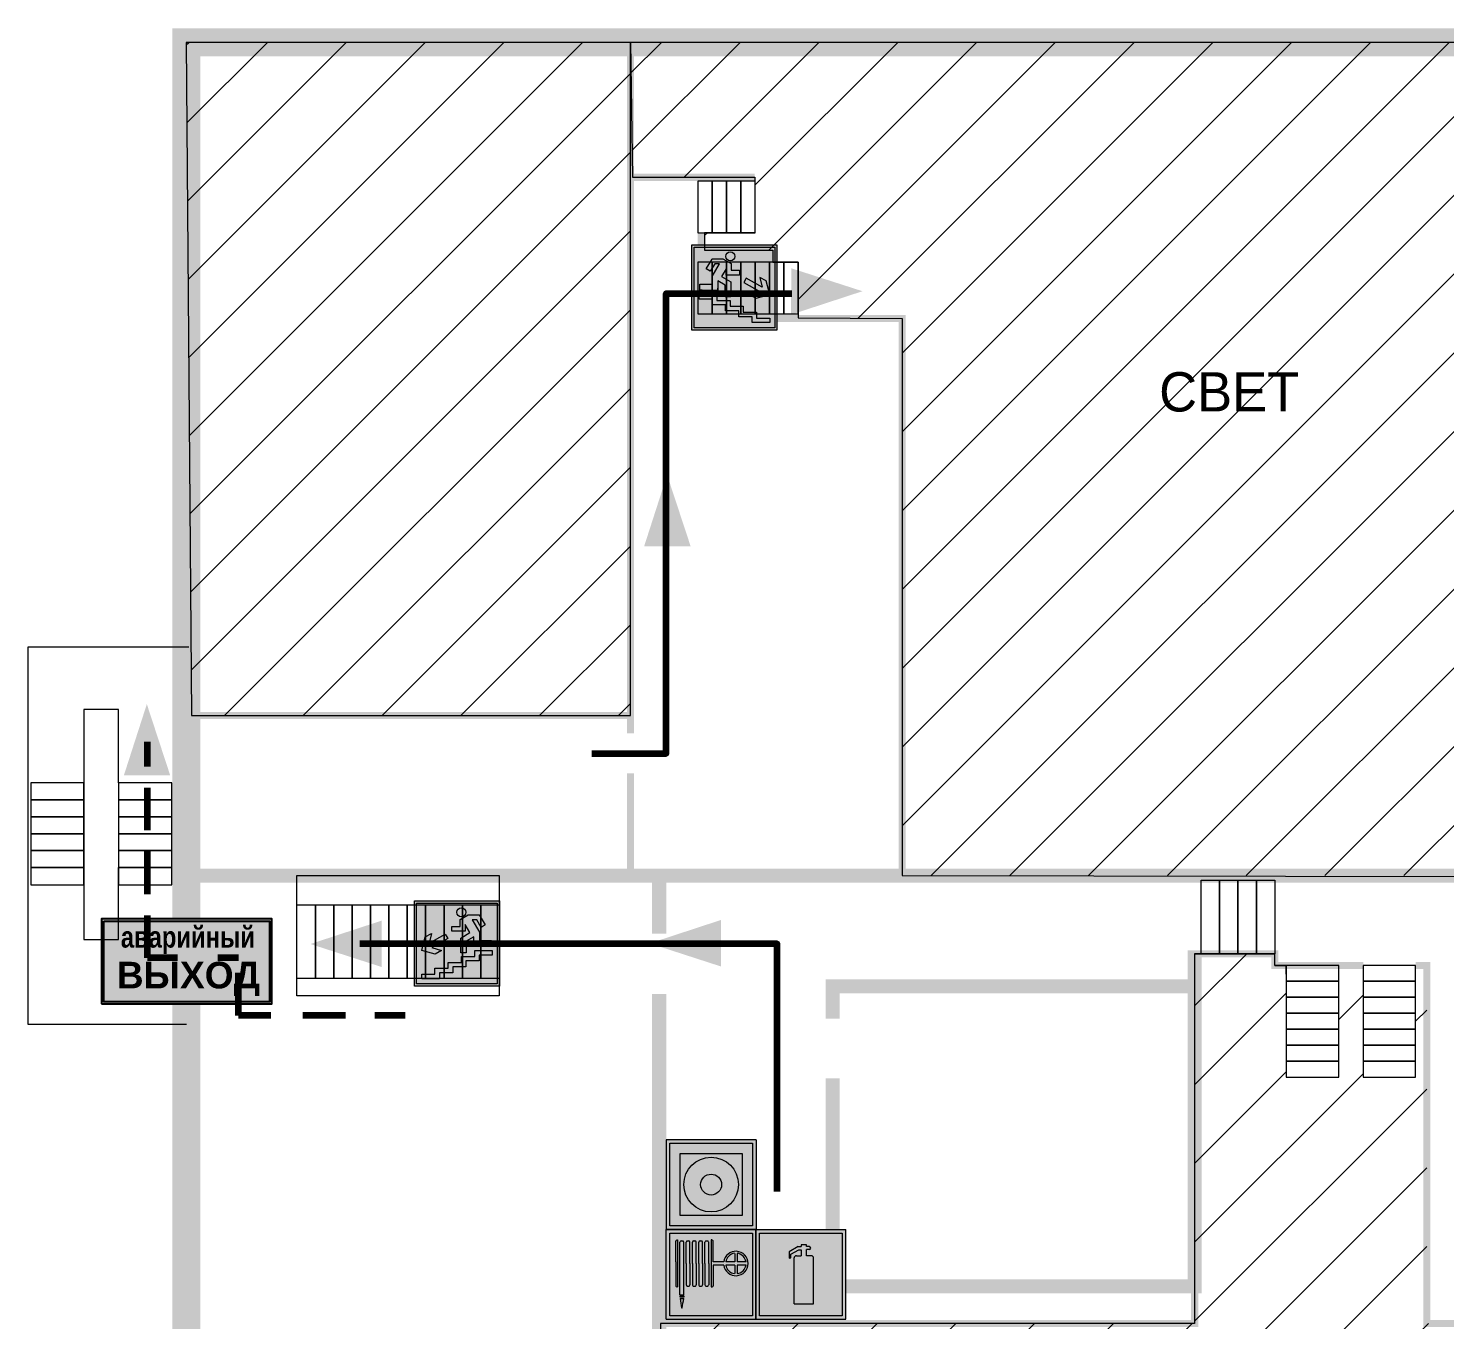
# Model space of a CAD drawing. Header units: millimetres. Extents: x 13114 to 67229, y 22859 to 38520.
# Drawn here: x 22534.4 to 22667.6, y 31047.7 to 31169.2 of the extents above; entities that cross this region are included whole.
import ezdxf

# ---------------------------------------------------------------- set-up
doc = ezdxf.new("R2010")
doc.units = ezdxf.units.MM
doc.linetypes.add('{ Wide Dash }', pattern=[12, 4, -2, 4, -2])
doc.layers.add('План_Штампы', color=7, linetype='Continuous')
doc.styles.add('обычный', font='arial.ttf')
pattern_1 = [(225, (57647.964, 45307.062), (3.70435565, -3.70435565), [])]

# ---------------------------------------------------------------- blocks, each defined once
blk = doc.blocks.new('A$C41C009D9')
at = {"true_color": 0xffffff}
blk.add_hatch(color=7, dxfattribs=at).paths.add_polyline_path([(0, 8), (-16, 8), (-16, 0), (0, 0)])
h = blk.add_hatch(color=126)
h.dxf.hatch_style = 1
h.paths.add_polyline_path([(-15.8, 7.8), (-15.8, 0.2), (-0.2, 0.2), (-0.2, 7.8)])
at = {"color": 126}
for points in [[(-16, 0), (0, 0), (0, 8), (-16, 8)], [(-16, 0), (0, 0), (0, 8), (-16, 8)], [(-15.8, 7.8), (-0.2, 7.8), (-0.2, 0.2), (-15.8, 0.2)]]:
    blk.add_lwpolyline(points, close=True, dxfattribs=at)
at = {"color": 7, "true_color": 0xffffff, "insert": (-15.8, 7.3), "char_height": 2.5, "width": 15.5999, "attachment_point": 1, "style": 'обычный'}
blk.add_mtext('\\pi1.6133;{\\fArial|b1|i0|c204|p34;\\H0.8x;\\W0.8;аварийный\\H1.25x;\\W1;\\P\\pi1.2327;ВЫХОД}', dxfattribs=at)
blk = doc.blocks.new('вниз 3')
at = {"lineweight": 0, "true_color": 0xffffff}
h = blk.add_hatch(color=7, dxfattribs=at)
h.dxf.hatch_style = 1
h.paths.add_polyline_path([(40997.5, -4475.69), (40997.25, -4475.28), (40995.76, -4476.15), (40995.97, -4475.23), (40995.39, -4475.56), (40995.05, -4476.83), (40996.33, -4477.17), (40996.91, -4476.83), (40996, -4476.55)], flags=0)
h.paths.add_polyline_path([(40999.81, -4473.95), (41000.22, -4473.95), (41000.64, -4474.67), (41001.03, -4474.43), (41000.46, -4473.49), (41000.42, -4473.49), (40999.43, -4473.49), (40998.68, -4473.92), (40998.68, -4474.57), (40997.88, -4474.57), (40997.88, -4475), (40999.14, -4475), (40999.14, -4474.43), (40999.14, -4474.38), (40999.59, -4475.15), (40998.72, -4475.67), (40998.72, -4477.06), (40999.24, -4477.06), (40999.24, -4475.96), (40999.95, -4475.56), (40999.95, -4476.43), (41001.61, -4476.43), (41001.61, -4475.88), (41000.47, -4475.88), (41000.47, -4475.12)], flags=0)
h.paths.add_polyline_path([(40999.2, -4473.24, 1), (40998.35, -4473.24, 1)], flags=0)
h.paths.add_polyline_path([(41000.46, -4477.26), (41001.69, -4477.26), (41001.69, -4476.84), (41000.03, -4476.84), (41000.03, -4477.39), (40998.78, -4477.39), (40998.78, -4477.95), (40997.53, -4477.95), (40997.53, -4478.5), (40996.29, -4478.5), (40996.29, -4479.06), (40995.05, -4479.06), (40995.05, -4479.48), (40995.29, -4479.48), (40996.72, -4479.48), (40996.72, -4478.92), (40997.97, -4478.92), (40997.97, -4478.36), (40999.2, -4478.36), (40999.2, -4477.81), (41000.46, -4477.81)], flags=0)
h.paths.add_polyline_path([(41002.37, -4472.17), (40994.37, -4472.17), (40994.37, -4480.17), (41002.37, -4480.17)])
h.paths.add_polyline_path([(41002.16, -4479.96), (40994.57, -4479.96), (40994.57, -4472.37), (41002.16, -4472.37)], flags=16)
h.paths.add_polyline_path([(41001.61, -4475.88), (41001.61, -4476.43), (40999.95, -4476.43), (40999.95, -4475.56), (40999.24, -4475.96), (40999.24, -4477.06), (40998.72, -4477.06), (40998.72, -4475.67), (40999.59, -4475.15), (40999.14, -4474.38), (40999.14, -4474.43), (40999.14, -4475), (40997.88, -4475), (40997.88, -4474.57), (40998.68, -4474.57), (40998.68, -4473.92), (40999.43, -4473.49), (41000.42, -4473.49), (41000.46, -4473.49), (41001.03, -4474.43), (41000.64, -4474.67), (41000.22, -4473.95), (40999.81, -4473.95), (41000.47, -4475.12), (41000.47, -4475.88)], flags=0)
h.paths.add_polyline_path([(41001.69, -4476.84), (41001.69, -4477.26), (41000.46, -4477.26), (41000.46, -4477.81), (40999.2, -4477.81), (40999.2, -4478.36), (40997.97, -4478.36), (40997.97, -4478.92), (40996.72, -4478.92), (40996.72, -4479.48), (40995.05, -4479.48), (40995.05, -4479.06), (40996.29, -4479.06), (40996.29, -4478.5), (40997.53, -4478.5), (40997.53, -4477.95), (40998.78, -4477.95), (40998.78, -4477.39), (41000.03, -4477.39), (41000.03, -4476.84)], flags=0)
h.paths.add_polyline_path([(40998.35, -4473.24, -1), (40999.2, -4473.24, -1)], flags=0)
h.paths.add_polyline_path([(40997.5, -4475.69), (40996, -4476.55), (40996.91, -4476.83), (40996.33, -4477.17), (40995.05, -4476.83), (40995.39, -4475.56), (40995.97, -4475.23), (40995.76, -4476.15), (40997.25, -4475.28)], flags=0)
at = {"lineweight": 0}
h = blk.add_hatch(color=126, dxfattribs=at)
h.dxf.hatch_style = 1
h.paths.add_polyline_path([(41002.16, -4472.37), (40994.57, -4472.37), (40994.57, -4479.96), (41002.16, -4479.96)])
h.paths.add_polyline_path([(40995.97, -4475.23), (40995.76, -4476.15), (40997.25, -4475.28), (40997.5, -4475.69), (40996, -4476.55), (40996.91, -4476.83), (40996.33, -4477.17), (40995.05, -4476.83), (40995.39, -4475.56)], flags=16)
h.paths.add_polyline_path([(40997.88, -4474.57), (40998.68, -4474.57), (40998.68, -4473.92), (40999.43, -4473.49), (41000.42, -4473.49), (41000.46, -4473.49), (41001.03, -4474.43), (41000.64, -4474.67), (41000.22, -4473.95), (40999.81, -4473.95), (41000.47, -4475.12), (41000.47, -4475.88), (41001.61, -4475.88), (41001.61, -4476.43), (40999.95, -4476.43), (40999.95, -4475.56), (40999.24, -4475.96), (40999.24, -4477.06), (40998.72, -4477.06), (40998.72, -4475.67), (40999.59, -4475.15), (40999.14, -4474.38), (40999.14, -4474.43), (40999.14, -4475), (40997.88, -4475)], flags=16)
h.paths.add_polyline_path([(40998.35, -4473.24, -1), (40999.2, -4473.24, -1)], flags=16)
h.paths.add_polyline_path([(40997.53, -4477.95), (40998.78, -4477.95), (40998.78, -4477.39), (41000.03, -4477.39), (41000.03, -4476.84), (41001.69, -4476.84), (41001.69, -4477.26), (41000.46, -4477.26), (41000.46, -4477.81), (40999.2, -4477.81), (40999.2, -4478.36), (40997.97, -4478.36), (40997.97, -4478.92), (40996.72, -4478.92), (40996.72, -4479.48), (40995.05, -4479.48), (40995.05, -4479.06), (40996.29, -4479.06), (40996.29, -4478.5), (40997.53, -4478.5)], flags=16)
at = {"lineweight": 0, "true_color": 0xffffff}
h = blk.add_hatch(color=7, dxfattribs=at)
h.dxf.hatch_style = 1
h.paths.add_polyline_path([(40999.2, -4473.24, 1), (40998.35, -4473.24, 1)])
h.paths.add_polyline_path([(40999.81, -4473.95), (41000.22, -4473.95), (41000.64, -4474.67), (41001.03, -4474.43), (41000.46, -4473.49), (41000.42, -4473.49), (40999.43, -4473.49), (40998.68, -4473.92), (40998.68, -4474.57), (40997.88, -4474.57), (40997.88, -4475), (40999.14, -4475), (40999.14, -4474.43), (40999.14, -4474.38), (40999.59, -4475.15), (40998.72, -4475.67), (40998.72, -4477.06), (40999.24, -4477.06), (40999.24, -4475.96), (40999.95, -4475.56), (40999.95, -4476.43), (41001.61, -4476.43), (41001.61, -4475.88), (41000.47, -4475.88), (41000.47, -4475.12)])
h.paths.add_polyline_path([(40999.2, -4477.81), (41000.46, -4477.81), (41000.46, -4477.26), (41001.69, -4477.26), (41001.69, -4476.84), (41000.03, -4476.84), (41000.03, -4477.39), (40998.78, -4477.39), (40998.78, -4477.95), (40997.53, -4477.95), (40997.53, -4478.5), (40996.29, -4478.5), (40996.29, -4479.06), (40995.05, -4479.06), (40995.05, -4479.48), (40995.29, -4479.48), (40996.72, -4479.48), (40996.72, -4478.92), (40997.97, -4478.92), (40997.97, -4478.36), (40999.2, -4478.36)])
h.paths.add_polyline_path([(40997.5, -4475.69), (40997.25, -4475.28), (40995.76, -4476.15), (40995.97, -4475.23), (40995.39, -4475.56), (40995.05, -4476.83), (40996.33, -4477.17), (40996.91, -4476.83), (40996, -4476.55)])
at = {"color": 126, "lineweight": 0}
for points in [[(40994.37, -4472.17), (41002.37, -4472.17), (41002.37, -4480.17), (40994.37, -4480.17)], [(40994.57, -4472.37), (41002.16, -4472.37), (41002.16, -4479.96), (40994.57, -4479.96)]]:
    blk.add_lwpolyline(points, close=True, dxfattribs=at)
for points in [[(40999.14, -4474.43), (40999.14, -4475), (40997.88, -4475), (40997.88, -4474.57), (40998.68, -4474.57), (40998.68, -4473.92), (40999.43, -4473.49), (41000.42, -4473.49), (41000.46, -4473.49), (41001.03, -4474.43), (41000.64, -4474.67), (41000.22, -4473.95), (40999.81, -4473.95), (41000.47, -4475.12), (41000.47, -4475.88), (41001.61, -4475.88), (41001.61, -4476.43), (40999.95, -4476.43), (40999.95, -4475.56), (40999.24, -4475.96), (40999.24, -4477.06), (40998.72, -4477.06), (40998.72, -4475.67), (40999.59, -4475.15), (40999.14, -4474.38), (40999.14, -4474.43)], [(40995.05, -4476.83), (40995.39, -4475.56), (40995.97, -4475.23), (40995.76, -4476.15), (40997.25, -4475.28), (40997.5, -4475.69), (40996, -4476.55), (40996.91, -4476.83), (40996.33, -4477.17), (40995.05, -4476.83)], [(40995.29, -4479.48), (40995.05, -4479.48), (40995.05, -4479.06), (40996.29, -4479.06), (40996.29, -4478.5), (40997.53, -4478.5), (40997.53, -4477.95), (40998.78, -4477.95), (40998.78, -4477.39), (41000.03, -4477.39), (41000.03, -4476.84), (41001.69, -4476.84), (41001.69, -4477.26), (41000.46, -4477.26), (41000.46, -4477.81), (40999.2, -4477.81), (40999.2, -4478.36), (40997.97, -4478.36), (40997.97, -4478.92), (40996.72, -4478.92), (40996.72, -4479.48), (40995.05, -4479.48)]]:
    blk.add_lwpolyline(points, dxfattribs=at)
blk.add_circle((40998.77, -4473.24), 0.426, dxfattribs=at)
blk = doc.blocks.new('вниз')
at = {"lineweight": 0, "true_color": 0xffffff}
h = blk.add_hatch(color=7, dxfattribs=at)
h.dxf.hatch_style = 1
h.paths.add_polyline_path([(40994.51, -4472.22), (40986.51, -4472.22), (40986.51, -4480.22), (40994.51, -4480.22)])
h.paths.add_polyline_path([(40994.31, -4472.42), (40994.31, -4480.01), (40986.71, -4480.01), (40986.71, -4472.42)], flags=16)
h.paths.add_polyline_path([(40988.43, -4473.53), (40989.43, -4473.53), (40990.19, -4473.96), (40990.19, -4474.6), (40991, -4474.6), (40991, -4475.06), (40989.73, -4475.06), (40989.73, -4474.46), (40989.3, -4475.18), (40990.17, -4475.7), (40990.17, -4477.11), (40989.63, -4477.11), (40989.63, -4476.01), (40988.94, -4475.59), (40988.94, -4476.46), (40988.94, -4476.46), (40987.47, -4476.46), (40987.26, -4476.46), (40987.26, -4475.92), (40988.4, -4475.92), (40988.4, -4475.2), (40989.1, -4473.99), (40988.66, -4473.99), (40988.24, -4474.7), (40987.86, -4474.47), (40988.41, -4473.56)], flags=0)
h.paths.add_polyline_path([(40990.55, -4473.29, -1), (40989.69, -4473.29, -1)], flags=0)
h.paths.add_polyline_path([(40988.85, -4476.89), (40988.85, -4477.43), (40990.1, -4477.43), (40990.1, -4477.99), (40991.34, -4477.99), (40991.34, -4478.54), (40992.59, -4478.54), (40992.59, -4479.09), (40993.83, -4479.09), (40993.83, -4479.52), (40992.17, -4479.52), (40992.17, -4478.97), (40990.91, -4478.97), (40990.91, -4478.41), (40989.68, -4478.41), (40989.68, -4477.86), (40988.43, -4477.86), (40988.43, -4477.31), (40987.6, -4477.31), (40987.18, -4477.31), (40987.18, -4476.89)], flags=0)
h.paths.add_polyline_path([(40991.61, -4475.33), (40993.12, -4476.2), (40992.9, -4475.27), (40993.48, -4475.6), (40993.83, -4476.88), (40992.56, -4477.22), (40991.97, -4476.88), (40992.9, -4476.61), (40991.38, -4475.74), (40991.58, -4475.39)], flags=0)
h.paths.add_polyline_path([(40990.19, -4473.96), (40989.43, -4473.53), (40988.43, -4473.53), (40988.41, -4473.56), (40987.86, -4474.47), (40988.24, -4474.7), (40988.66, -4473.99), (40989.1, -4473.99), (40988.4, -4475.2), (40988.4, -4475.92), (40987.26, -4475.92), (40987.26, -4476.46), (40987.47, -4476.46), (40988.94, -4476.46), (40988.94, -4476.27), (40988.94, -4475.59), (40989.63, -4476.01), (40989.63, -4477.11), (40990.17, -4477.11), (40990.17, -4475.7), (40989.3, -4475.18), (40989.73, -4474.46), (40989.73, -4475.06), (40991, -4475.06), (40991, -4474.6), (40990.19, -4474.6)], flags=0)
h.paths.add_polyline_path([(40990.55, -4473.29, 1), (40989.69, -4473.29, 1)], flags=0)
h.paths.add_polyline_path([(40991.61, -4475.33), (40991.58, -4475.39), (40991.38, -4475.74), (40992.9, -4476.61), (40991.97, -4476.88), (40992.56, -4477.22), (40993.83, -4476.88), (40993.48, -4475.6), (40992.9, -4475.27), (40993.12, -4476.2)], flags=0)
h.paths.add_polyline_path([(40990.1, -4477.43), (40988.85, -4477.43), (40988.85, -4476.89), (40987.18, -4476.89), (40987.18, -4477.31), (40987.6, -4477.31), (40988.43, -4477.31), (40988.43, -4477.86), (40989.68, -4477.86), (40989.68, -4478.41), (40990.91, -4478.41), (40990.91, -4478.97), (40992.17, -4478.97), (40992.17, -4479.52), (40993.83, -4479.52), (40993.83, -4479.09), (40992.59, -4479.09), (40992.59, -4478.54), (40991.34, -4478.54), (40991.34, -4477.99), (40990.1, -4477.99)], flags=0)
at = {"lineweight": 0}
h = blk.add_hatch(color=126, dxfattribs=at)
h.dxf.hatch_style = 1
h.paths.add_polyline_path([(40994.31, -4472.42), (40986.71, -4472.42), (40986.71, -4480.01), (40994.31, -4480.01)])
h.paths.add_polyline_path([(40988.43, -4473.53), (40989.43, -4473.53), (40990.19, -4473.96), (40990.19, -4474.6), (40991, -4474.6), (40991, -4475.06), (40989.73, -4475.06), (40989.73, -4474.46), (40989.3, -4475.18), (40990.17, -4475.7), (40990.17, -4477.11), (40989.63, -4477.11), (40989.63, -4476.01), (40988.94, -4475.59), (40988.94, -4476.46), (40988.94, -4476.46), (40987.47, -4476.46), (40987.26, -4476.46), (40987.26, -4475.92), (40988.4, -4475.92), (40988.4, -4475.2), (40989.1, -4473.99), (40988.66, -4473.99), (40988.24, -4474.7), (40987.86, -4474.47), (40988.41, -4473.56)], flags=16)
h.paths.add_polyline_path([(40990.55, -4473.29, -1), (40989.69, -4473.29, -1)], flags=16)
h.paths.add_polyline_path([(40988.85, -4476.89), (40988.85, -4477.43), (40990.1, -4477.43), (40990.1, -4477.99), (40991.34, -4477.99), (40991.34, -4478.54), (40992.59, -4478.54), (40992.59, -4479.09), (40993.83, -4479.09), (40993.83, -4479.52), (40992.17, -4479.52), (40992.17, -4478.97), (40990.91, -4478.97), (40990.91, -4478.41), (40989.68, -4478.41), (40989.68, -4477.86), (40988.43, -4477.86), (40988.43, -4477.31), (40987.6, -4477.31), (40987.18, -4477.31), (40987.18, -4476.89)], flags=16)
h.paths.add_polyline_path([(40991.61, -4475.33), (40993.12, -4476.2), (40992.9, -4475.27), (40993.48, -4475.6), (40993.83, -4476.88), (40992.56, -4477.22), (40991.97, -4476.88), (40992.9, -4476.61), (40991.38, -4475.74), (40991.58, -4475.39)], flags=16)
at = {"lineweight": 0, "true_color": 0xffffff}
h = blk.add_hatch(color=7, dxfattribs=at)
h.dxf.hatch_style = 1
h.paths.add_polyline_path([(40989.73, -4474.46), (40989.73, -4475.06), (40991, -4475.06), (40991, -4474.6), (40990.19, -4474.6), (40990.19, -4473.96), (40989.43, -4473.53), (40988.43, -4473.53), (40988.41, -4473.56), (40987.86, -4474.47), (40988.24, -4474.7), (40988.66, -4473.99), (40989.1, -4473.99), (40988.4, -4475.2), (40988.4, -4475.92), (40987.26, -4475.92), (40987.26, -4476.46), (40987.47, -4476.46), (40988.94, -4476.46), (40988.94, -4475.59), (40989.63, -4476.01), (40989.63, -4477.11), (40990.17, -4477.11), (40990.17, -4475.7), (40989.3, -4475.18)])
h.paths.add_polyline_path([(40989.69, -4473.29, 1), (40990.55, -4473.29, 1)])
h.paths.add_polyline_path([(40991.61, -4475.33), (40991.58, -4475.39), (40991.38, -4475.74), (40992.9, -4476.61), (40991.97, -4476.88), (40992.56, -4477.22), (40993.83, -4476.88), (40993.48, -4475.6), (40992.9, -4475.27), (40993.12, -4476.2)])
h.paths.add_polyline_path([(40990.1, -4477.43), (40988.85, -4477.43), (40988.85, -4476.89), (40987.18, -4476.89), (40987.18, -4477.31), (40987.6, -4477.31), (40988.43, -4477.31), (40988.43, -4477.86), (40989.68, -4477.86), (40989.68, -4478.41), (40990.91, -4478.41), (40990.91, -4478.97), (40992.17, -4478.97), (40992.17, -4479.52), (40993.83, -4479.52), (40993.83, -4479.09), (40992.59, -4479.09), (40992.59, -4478.54), (40991.34, -4478.54), (40991.34, -4477.99), (40990.1, -4477.99)])
at = {"color": 126, "lineweight": 0}
for points in [[(40986.51, -4472.22), (40994.51, -4472.22), (40994.51, -4480.22), (40986.51, -4480.22)], [(40986.71, -4472.42), (40994.31, -4472.42), (40994.31, -4480.01), (40986.71, -4480.01)]]:
    blk.add_lwpolyline(points, close=True, dxfattribs=at)
for points in [[(40987.47, -4476.46), (40987.26, -4476.46), (40987.26, -4475.92), (40988.4, -4475.92), (40988.4, -4475.2), (40989.1, -4473.99), (40988.66, -4473.99), (40988.24, -4474.7), (40987.86, -4474.47), (40988.41, -4473.56), (40988.43, -4473.53), (40989.43, -4473.53), (40990.19, -4473.96), (40990.19, -4474.6), (40991, -4474.6), (40991, -4475.06), (40989.73, -4475.06), (40989.73, -4474.46), (40989.3, -4475.18), (40990.17, -4475.7), (40990.17, -4477.11), (40989.63, -4477.11), (40989.63, -4476.01), (40988.94, -4475.59), (40988.94, -4476.46)], [(40991.58, -4475.39), (40991.38, -4475.74), (40992.9, -4476.61), (40991.97, -4476.88), (40992.56, -4477.22), (40993.83, -4476.88), (40993.48, -4475.6), (40992.9, -4475.27), (40993.12, -4476.2), (40991.61, -4475.33), (40991.58, -4475.39)], [(40987.47, -4476.46), (40988.94, -4476.46), (40988.94, -4476.27)], [(40987.6, -4477.31), (40987.18, -4477.31), (40987.18, -4476.89), (40988.85, -4476.89), (40988.85, -4477.43), (40990.1, -4477.43), (40990.1, -4477.99), (40991.34, -4477.99), (40991.34, -4478.54), (40992.59, -4478.54), (40992.59, -4479.09), (40993.83, -4479.09), (40993.83, -4479.52), (40992.17, -4479.52), (40992.17, -4478.97), (40990.91, -4478.97), (40990.91, -4478.41), (40989.68, -4478.41), (40989.68, -4477.86), (40988.43, -4477.86), (40988.43, -4477.31), (40987.6, -4477.31)]]:
    blk.add_lwpolyline(points, dxfattribs=at)
blk.add_circle((40990.12, -4473.29), 0.432, dxfattribs=at)
blk = doc.blocks.new('A$C37112FD5')
at = {"true_color": 0xf5f5ff}
h = blk.add_hatch(color=7, dxfattribs=at)
h.dxf.hatch_style = 1
h.paths.add_polyline_path([(12.8, -7.4), (0, -7.4), (0, -20.2), (12.8, -20.2)])
h.paths.add_polyline_path([(12.29, -7.91), (12.29, -19.69), (0.51, -19.69), (0.51, -7.91)], flags=16)
h.paths.add_polyline_path([(4.98, -9.04, -0.42597), (5.17, -9.22), (5.17, -12.25), (5.17, -15.29, -0.432244), (4.98, -15.47), (4.83, -15.47, -0.42597), (4.64, -15.29), (4.64, -12.25), (4.64, -9.22, -0.432244), (4.83, -9.04)], flags=0)
h.paths.add_polyline_path([(4.28, -9.22), (4.28, -12.25), (4.28, -15.29, -0.432244), (4.09, -15.47), (3.94, -15.47, -0.42597), (3.75, -15.29), (3.75, -12.25), (3.75, -9.22, -0.432244), (3.94, -9.04), (4.09, -9.04, -0.42597)], flags=0)
h.paths.add_polyline_path([(5.72, -9.04), (5.87, -9.04, -0.42597), (6.06, -9.22), (6.06, -12.25), (6.06, -15.29, -0.432244), (5.87, -15.47), (5.72, -15.47, -0.42597), (5.53, -15.29), (5.53, -12.25), (5.53, -9.22, -0.432244)], flags=0)
h.paths.add_polyline_path([(6.42, -8.9), (6.5, -8.9, -0.42597), (6.69, -9.08), (6.69, -12.03), (8.21, -12.03, -15.824349), (8.21, -12.47), (6.69, -12.47), (6.69, -15.42, -0.432244), (6.5, -15.6), (6.42, -15.6)], flags=0)
h.paths.add_polyline_path([(3.39, -9.22), (3.39, -12.25), (3.39, -15.29, -0.432244), (3.2, -15.47), (3.05, -15.47, -0.42597), (2.85, -15.29), (2.85, -12.25), (2.85, -9.22, -0.432244), (3.05, -9.04), (3.2, -9.04, -0.42597)], flags=0)
h.paths.add_polyline_path([(2.5, -9.22), (2.5, -16.71), (1.96, -16.71), (1.96, -9.22, -0.432244), (2.15, -9.04), (2.31, -9.04, -0.42597)], flags=0)
h.paths.add_polyline_path([(1.61, -8.9), (1.61, -15.6), (1.57, -15.6, -0.42597), (1.37, -15.42), (1.37, -12.03), (1.37, -9.09, -0.432244), (1.57, -8.9)], flags=0)
h.paths.add_polyline_path([(9.76, -10.81), (9.76, -12.03), (8.49, -12.03, -0.336371)], flags=0)
h.paths.add_polyline_path([(8.49, -12.47), (9.76, -12.47), (9.76, -13.7, -0.336371)], flags=0)
h.paths.add_polyline_path([(10.11, -10.81, -0.336371), (11.38, -12.03), (10.11, -12.03)], flags=0)
h.paths.add_polyline_path([(10.11, -12.47), (11.38, -12.47, -0.336371), (10.11, -13.7)], flags=0)
h.paths.add_polyline_path([(2.5, -16.84), (2.5, -17.05), (1.97, -17.05), (1.97, -16.84)], flags=0)
h.paths.add_polyline_path([(2.5, -17.24, -0.033778), (2.24, -18.6, -0.033778), (1.97, -17.24)], flags=0)
h = blk.add_hatch(color=242)
h.dxf.hatch_style = 1
h.paths.add_polyline_path([(12.29, -7.91), (0.51, -7.91), (0.51, -19.69), (12.29, -19.69)])
h.paths.add_polyline_path([(6.42, -15.6), (6.42, -8.9), (6.5, -8.9, -0.42597), (6.69, -9.08), (6.69, -12.03), (8.21, -12.03, -15.824349), (8.21, -12.47), (6.69, -12.47), (6.69, -15.42, -0.432244), (6.5, -15.6)], flags=16)
h.paths.add_polyline_path([(5.87, -15.47), (5.72, -15.47, -0.42597), (5.53, -15.29), (5.53, -12.25), (5.53, -9.22, -0.432244), (5.72, -9.04), (5.87, -9.04, -0.42597), (6.06, -9.22), (6.06, -12.25), (6.06, -15.29, -0.432244)], flags=16)
h.paths.add_polyline_path([(4.98, -15.47), (4.83, -15.47, -0.42597), (4.64, -15.29), (4.64, -12.25), (4.64, -9.22, -0.432244), (4.83, -9.04), (4.98, -9.04, -0.42597), (5.17, -9.22), (5.17, -12.25), (5.17, -15.29, -0.432244)], flags=16)
h.paths.add_polyline_path([(4.09, -15.47), (3.94, -15.47, -0.42597), (3.75, -15.29), (3.75, -12.25), (3.75, -9.22, -0.432244), (3.94, -9.04), (4.09, -9.04, -0.42597), (4.28, -9.22), (4.28, -12.25), (4.28, -15.29, -0.432244)], flags=16)
h.paths.add_polyline_path([(3.2, -15.47), (3.05, -15.47, -0.42597), (2.85, -15.29), (2.85, -12.25), (2.85, -9.22, -0.432244), (3.05, -9.04), (3.2, -9.04, -0.42597), (3.39, -9.22), (3.39, -12.25), (3.39, -15.29, -0.432244)], flags=16)
h.paths.add_polyline_path([(2.5, -17.05), (1.97, -17.05), (1.97, -16.84), (2.5, -16.84)], flags=16)
h.paths.add_polyline_path([(2.5, -17.24, -0.033778), (2.24, -18.6, -0.033778), (1.97, -17.24)], flags=16)
h.paths.add_polyline_path([(2.5, -16.71), (1.96, -16.71), (1.96, -9.22, -0.432244), (2.15, -9.04), (2.31, -9.04, -0.42597), (2.5, -9.22)], flags=16)
h.paths.add_polyline_path([(1.61, -15.6), (1.57, -15.6, -0.42597), (1.37, -15.42), (1.37, -12.03), (1.37, -9.09, -0.432244), (1.57, -8.9), (1.61, -8.9)], flags=16)
h.paths.add_polyline_path([(8.49, -12.47), (9.76, -12.47), (9.76, -13.7, -0.336371)], flags=0)
h.paths.add_polyline_path([(10.11, -13.7), (10.11, -12.47), (11.38, -12.47, -0.336371)], flags=0)
h.paths.add_polyline_path([(8.49, -12.03, -0.336371), (9.76, -10.81), (9.76, -12.03)], flags=0)
h.paths.add_polyline_path([(10.11, -12.03), (10.11, -10.81, -0.336371), (11.38, -12.03)], flags=0)
h = blk.add_hatch(color=7, dxfattribs=at)
h.dxf.hatch_style = 1
h.paths.add_polyline_path([(1.61, -8.9), (1.57, -8.9, 0.432244), (1.37, -9.09), (1.37, -12.03), (1.37, -15.42, 0.42597), (1.57, -15.6), (1.61, -15.6)])
h.paths.add_polyline_path([(2.5, -9.22, 0.42597), (2.31, -9.04), (2.15, -9.04, 0.432244), (1.96, -9.22), (1.96, -16.71), (2.5, -16.71)])
h.paths.add_polyline_path([(2.5, -16.84), (1.97, -16.84), (1.97, -17.05), (2.5, -17.05)])
h.paths.add_polyline_path([(2.5, -17.24), (1.97, -17.24, 0.033778), (2.24, -18.6, 0.033778)])
h.paths.add_polyline_path([(3.39, -12.25), (3.39, -9.22, 0.42597), (3.2, -9.04), (3.05, -9.04, 0.432244), (2.85, -9.22), (2.85, -12.25), (2.85, -15.29, 0.42597), (3.05, -15.47), (3.2, -15.47, 0.432244), (3.39, -15.29)])
h.paths.add_polyline_path([(4.28, -12.25), (4.28, -9.22, 0.42597), (4.09, -9.04), (3.94, -9.04, 0.432244), (3.75, -9.22), (3.75, -12.25), (3.75, -15.29, 0.42597), (3.94, -15.47), (4.09, -15.47, 0.432244), (4.28, -15.29)])
h.paths.add_polyline_path([(5.17, -12.25), (5.17, -9.22, 0.42597), (4.98, -9.04), (4.83, -9.04, 0.432244), (4.64, -9.22), (4.64, -12.25), (4.64, -15.29, 0.42597), (4.83, -15.47), (4.98, -15.47, 0.432244), (5.17, -15.29)])
h.paths.add_polyline_path([(6.06, -12.25), (6.06, -9.22, 0.42597), (5.87, -9.04), (5.72, -9.04, 0.432244), (5.53, -9.22), (5.53, -12.25), (5.53, -15.29, 0.42597), (5.72, -15.47), (5.87, -15.47, 0.432244), (6.06, -15.29)])
h.paths.add_polyline_path([(6.69, -12.47), (8.21, -12.47, 15.824349), (8.21, -12.03), (6.69, -12.03), (6.69, -9.08, 0.42597), (6.5, -8.9), (6.42, -8.9), (6.42, -15.6), (6.5, -15.6, 0.432244), (6.69, -15.42)])
h.paths.add_polyline_path([(8.49, -12.47), (9.76, -12.47), (9.76, -13.7, -0.336371)], flags=16)
h.paths.add_polyline_path([(8.49, -12.03, -0.336371), (9.76, -10.81), (9.76, -12.03)], flags=16)
h.paths.add_polyline_path([(10.11, -12.47), (11.38, -12.47, -0.336371), (10.11, -13.7)], flags=16)
h.paths.add_polyline_path([(10.11, -12.03), (10.11, -10.81, -0.336371), (11.38, -12.03)], flags=16)
h = blk.add_hatch(color=242)
h.dxf.hatch_style = 1
h.paths.add_polyline_path([(9.76, -10.81, 0.336371), (8.49, -12.03), (9.76, -12.03)])
h.paths.add_polyline_path([(10.11, -10.81), (10.11, -12.03), (11.38, -12.03, 0.336371)])
h.paths.add_polyline_path([(11.38, -12.47), (10.11, -12.47), (10.11, -13.7, 0.336371)])
h.paths.add_polyline_path([(9.76, -12.47), (8.49, -12.47, 0.336371), (9.76, -13.7)])
at = {"color": 242, "lineweight": 5}
for p, q in [((0, -20.2), (0, -7.4)), ((0, -7.4), (12.8, -7.4)), ((12.8, -20.2), (12.8, -7.4)), ((1.37, -12.03), (1.37, -9.08)), ((1.57, -8.9), (1.61, -8.9)), ((1.61, -8.9), (1.61, -15.6)), ((1.96, -16.71), (1.96, -9.22)), ((2.15, -9.04), (2.31, -9.04)), ((2.5, -16.71), (2.5, -9.22)), ((2.85, -12.25), (2.85, -9.22)), ((3.05, -9.04), (3.2, -9.04)), ((3.39, -12.25), (3.39, -9.22)), ((3.75, -12.25), (3.75, -9.22)), ((3.94, -9.04), (4.09, -9.04)), ((4.28, -12.25), (4.28, -9.22)), ((4.64, -12.25), (4.64, -9.22)), ((4.83, -9.04), (4.98, -9.04)), ((5.17, -12.25), (5.17, -9.22)), ((5.53, -12.25), (5.53, -9.22)), ((5.72, -9.04), (5.87, -9.04)), ((6.06, -12.25), (6.06, -9.22)), ((6.42, -8.9), (6.42, -15.6)), ((6.5, -8.9), (6.42, -8.9)), ((6.69, -12.03), (6.69, -9.08)), ((1.37, -12.03), (1.37, -15.42)), ((8.21, -12.03), (6.69, -12.03)), ((9.76, -12.03), (8.49, -12.03)), ((9.76, -10.81), (9.76, -12.03)), ((10.11, -10.81), (10.11, -12.03)), ((11.38, -12.03), (10.11, -12.03)), ((2.85, -12.25), (2.85, -15.29)), ((3.39, -12.25), (3.39, -15.29)), ((3.75, -12.25), (3.75, -15.29)), ((4.28, -12.25), (4.28, -15.29)), ((4.64, -12.25), (4.64, -15.29)), ((5.17, -12.25), (5.17, -15.29)), ((5.53, -12.25), (5.53, -15.29)), ((6.06, -12.25), (6.06, -15.29)), ((8.21, -12.47), (6.69, -12.47)), ((6.69, -12.47), (6.69, -15.42)), ((9.76, -12.47), (8.49, -12.47)), ((9.76, -12.47), (9.76, -13.7)), ((11.38, -12.47), (10.11, -12.47)), ((10.11, -12.47), (10.11, -13.7)), ((1.57, -15.6), (1.61, -15.6)), ((3.05, -15.47), (3.2, -15.47)), ((3.94, -15.47), (4.09, -15.47)), ((4.83, -15.47), (4.98, -15.47)), ((5.72, -15.47), (5.87, -15.47)), ((6.42, -15.6), (6.5, -15.6)), ((1.96, -16.71), (2.5, -16.71)), ((1.97, -16.84), (2.5, -16.84)), ((1.97, -17.05), (1.97, -16.84)), ((2.5, -17.05), (1.97, -17.05)), ((1.97, -17.24), (2.5, -17.24)), ((2.5, -16.84), (2.5, -17.05)), ((0, -20.2), (12.8, -20.2))]:
    blk.add_line(p, q, dxfattribs=at)
blk.add_lwpolyline([(0.51, -7.91), (12.29, -7.91), (12.29, -19.69), (0.51, -19.69)], close=True, dxfattribs=at)
for centre, radius, start, end in [((1.56, -9.09), 0.182, 87.1027, 180.6071), ((2.15, -9.22), 0.182, 87.1027, 180.6071), ((2.32, -9.22), 0.182, 359.3929, 92.8973), ((3.04, -9.22), 0.182, 87.1027, 180.6071), ((3.21, -9.22), 0.182, 359.3929, 92.8973), ((3.93, -9.22), 0.182, 87.1027, 180.6071), ((4.1, -9.22), 0.182, 359.3929, 92.8973), ((4.82, -9.22), 0.182, 87.1027, 180.6071), ((4.99, -9.22), 0.182, 359.3929, 92.8973), ((5.71, -9.22), 0.182, 87.1027, 180.6071), ((5.88, -9.22), 0.182, 359.3929, 92.8973), ((6.51, -9.09), 0.182, 359.3929, 92.8973), ((9.93, -12.25), 1.74, 187.2319, 172.7681), ((9.93, -12.25), 1.46, 96.9927, 171.3585), ((9.93, -12.25), 1.46, 8.6415, 83.0073), ((9.93, -12.25), 1.46, 188.6415, 263.0073), ((9.93, -12.25), 1.46, 276.9927, 351.3585), ((1.56, -15.42), 0.182, 179.3929, 272.8973), ((3.04, -15.29), 0.182, 179.3929, 272.8973), ((3.21, -15.29), 0.182, 267.1027, 0.6071), ((3.93, -15.29), 0.182, 179.3929, 272.8973), ((4.1, -15.29), 0.182, 267.1027, 0.6071), ((4.82, -15.29), 0.182, 179.3929, 272.8973), ((4.99, -15.29), 0.182, 267.1027, 0.6071), ((5.71, -15.29), 0.182, 179.3929, 272.8973), ((5.88, -15.29), 0.182, 267.1027, 0.6071), ((6.51, -15.42), 0.182, 267.1027, 0.6071), ((12.17, -15.98), 10.27, 187.041, 194.7793), ((-7.7, -15.98), 10.27, 345.2207, 352.959)]:
    blk.add_arc(centre, radius, start, end, dxfattribs=at)
blk = doc.blocks.new('A$C3AD82952')
at = {"true_color": 0xf5f5ff}
h = blk.add_hatch(color=7, dxfattribs=at)
h.dxf.hatch_style = 1
h.paths.add_polyline_path([(8.21, 8.73, 0.414214), (7.89, 9.05), (7.22, 9.05), (7.22, 9.92), (7.59, 9.92, 1), (7.57, 10.36), (7.22, 10.36), (7.22, 10.6), (6.43, 10.6), (6.43, 10.36), (6.01, 10.36), (4.74, 9.59), (4.74, 8.69), (4.98, 8.73), (4.98, 9.26), (6.12, 9.91), (6.43, 9.91), (6.43, 9.05), (5.76, 9.05, 0.414214), (5.44, 8.73), (5.44, 2.2), (8.21, 2.2)], flags=0)
h.paths.add_polyline_path([(12.8, 12.8), (0, 12.8), (0, 0), (12.8, 0)])
h.paths.add_polyline_path([(0.51, 12.29), (12.29, 12.29), (12.29, 0.51), (0.51, 0.51)], flags=16)
h.paths.add_polyline_path([(4.74, 9.59), (6.01, 10.36), (6.43, 10.36), (6.43, 10.6), (7.22, 10.6), (7.22, 10.36), (7.59, 10.36, -0.94586), (7.59, 9.92), (7.22, 9.92), (7.22, 9.05), (7.89, 9.05, -0.414214), (8.21, 8.73), (8.21, 2.2), (5.44, 2.2), (5.44, 8.73, -0.414214), (5.76, 9.05), (6.43, 9.05), (6.43, 9.91), (6.12, 9.91), (4.98, 9.26), (4.98, 8.73), (4.74, 8.69)], flags=0)
h = blk.add_hatch(color=242)
h.dxf.hatch_style = 1
h.paths.add_polyline_path([(12.29, 12.29), (0.51, 12.29), (0.51, 0.51), (12.29, 0.51)])
h.paths.add_polyline_path([(4.74, 8.69), (4.74, 9.59), (6.01, 10.36), (6.43, 10.36), (6.43, 10.6), (7.22, 10.6), (7.22, 10.36), (7.59, 10.36, -0.94586), (7.59, 9.92), (7.22, 9.92), (7.22, 9.05), (7.89, 9.05, -0.414214), (8.21, 8.73), (8.21, 2.2), (5.44, 2.2), (5.44, 8.73, -0.414214), (5.76, 9.05), (6.43, 9.05), (6.43, 9.91), (6.12, 9.91), (4.98, 9.26), (4.98, 8.73)], flags=16)
h = blk.add_hatch(color=7, dxfattribs=at)
h.dxf.hatch_style = 1
h.paths.add_polyline_path([(8.21, 8.73, 0.414214), (7.89, 9.05), (7.22, 9.05), (7.22, 9.92), (7.59, 9.92, 1), (7.57, 10.36), (7.22, 10.36), (7.22, 10.6), (6.43, 10.6), (6.43, 10.36), (6.01, 10.36), (4.74, 9.59), (4.74, 8.69), (4.98, 8.73), (4.98, 9.26), (6.12, 9.91), (6.43, 9.91), (6.43, 9.05), (5.76, 9.05, 0.414214), (5.44, 8.73), (5.44, 2.2), (8.21, 2.2)])
at = {"color": 242, "lineweight": 5}
for p, q in [((0, 0), (0, 12.8)), ((0, 12.8), (12.8, 12.8)), ((12.8, 0), (12.8, 12.8)), ((6.01, 10.36), (4.74, 9.59)), ((6.01, 10.36), (6.43, 10.36)), ((7.22, 10.6), (6.43, 10.6)), ((6.43, 10.6), (6.43, 10.36)), ((7.22, 10.36), (7.22, 10.6)), ((7.59, 10.36), (7.22, 10.36)), ((4.74, 9.59), (4.74, 8.69)), ((4.74, 8.69), (4.98, 8.73)), ((4.98, 9.26), (6.12, 9.91)), ((4.98, 8.73), (4.98, 9.26)), ((5.44, 2.2), (5.44, 8.73)), ((5.76, 9.05), (6.43, 9.05)), ((6.12, 9.91), (6.43, 9.91)), ((6.43, 9.91), (6.43, 9.05)), ((7.22, 9.05), (7.22, 9.92)), ((7.59, 9.92), (7.22, 9.92)), ((7.89, 9.05), (7.22, 9.05)), ((8.21, 2.2), (8.21, 8.73)), ((5.44, 2.2), (8.21, 2.2)), ((0, 0), (12.8, 0))]:
    blk.add_line(p, q, dxfattribs=at)
blk.add_lwpolyline([(0.51, 12.29), (12.29, 12.29), (12.29, 0.51), (0.51, 0.51)], close=True, dxfattribs=at)
for centre, radius, start, end in [((7.58, 10.14), 0.223, 273.1875, 86.8125), ((5.76, 8.73), 0.32, 90, 180), ((7.89, 8.73), 0.32, 0, 90)]:
    blk.add_arc(centre, radius, start, end, dxfattribs=at)
blk = doc.blocks.new('A$C54414219')
at = {"true_color": 0xffffff}
h = blk.add_hatch(color=7, dxfattribs=at)
h.paths.add_polyline_path([(2.39, -9.45), (2.39, -18.3), (11.23, -18.3), (11.23, -9.45)], flags=0)
h.paths.add_polyline_path([(10.71, -13.87, -1), (2.92, -13.87, -1)], flags=0)
h.paths.add_polyline_path([(8.3, -13.87, -1), (5.33, -13.87, -1)], flags=0)
h.paths.add_polyline_path([(0.41, -7.47), (0.41, -20.27), (13.21, -20.27), (13.21, -7.47)])
h.paths.add_polyline_path([(0.92, -19.77), (12.71, -19.77), (12.71, -7.98), (0.92, -7.98)], flags=16)
h.paths.add_polyline_path([(11.23, -9.45), (11.23, -18.3), (2.39, -18.3), (2.39, -9.45)], flags=0)
at = {"lineweight": 5}
h = blk.add_hatch(color=242, dxfattribs=at)
h.paths.add_polyline_path([(12.71, -7.98), (0.92, -7.98), (0.92, -19.77), (12.71, -19.77)])
h.paths.add_polyline_path([(11.23, -18.3), (2.39, -18.3), (2.39, -9.45), (11.23, -9.45)], flags=16)
h.paths.add_polyline_path([(10.71, -13.87, -1), (2.92, -13.87, -1)], flags=0)
h.paths.add_polyline_path([(8.3, -13.87, -1), (5.33, -13.87, -1)], flags=0)
at = {"true_color": 0xffffff}
h = blk.add_hatch(color=7, dxfattribs=at)
h.paths.add_polyline_path([(2.39, -9.45), (2.39, -18.3), (11.23, -18.3), (11.23, -9.45)])
h.paths.add_polyline_path([(10.71, -13.87, -1), (2.92, -13.87, -1)], flags=16)
h.paths.add_polyline_path([(8.3, -13.87, -1), (5.33, -13.87, -1)], flags=0)
at = {"lineweight": 5}
h = blk.add_hatch(color=242, dxfattribs=at)
h.paths.add_polyline_path([(2.92, -13.87, 1), (10.71, -13.87, 1)])
h.paths.add_polyline_path([(8.3, -13.87, -1), (5.33, -13.87, -1)], flags=16)
at = {"color": 242, "lineweight": 5}
for p, q in [((0.41, -20.27), (0.41, -7.47)), ((0.41, -7.47), (13.21, -7.47)), ((0.41, -7.47), (13.21, -7.47)), ((13.21, -20.27), (13.21, -7.47)), ((0.41, -20.27), (13.21, -20.27))]:
    blk.add_line(p, q, dxfattribs=at)
for points in [[(0.92, -7.98), (12.71, -7.98), (12.71, -19.77), (0.92, -19.77)], [(2.39, -9.45), (11.23, -9.45), (11.23, -18.3), (2.39, -18.3)]]:
    blk.add_lwpolyline(points, close=True, dxfattribs=at)
for radius in [3.89, 1.49]:
    blk.add_circle((6.81, -13.87), radius, dxfattribs=at)

msp = doc.modelspace()

# ---------------------------------------------------------------- hatches: boundary and pattern name
at = {"lineweight": 0}
h = msp.add_hatch(dxfattribs=at)
h.set_pattern_fill('ANSI31', color=256, scale=1.65, angle=180)
h.set_pattern_definition(pattern_1)
h.paths.add_polyline_path([(22790.81, 31112.9), (22790.81, 31089.47), (22825.43, 31089.47), (22825.43, 31167.83), (22591.03, 31167.83), (22591.21, 31155.14), (22602.72, 31155.14), (22602.72, 31154.79), (22602.76, 31154.79), (22602.76, 31149.93), (22598, 31149.93), (22598, 31148.3), (22604.43, 31148.3), (22604.43, 31147.15), (22606.8, 31147.15), (22606.8, 31141.94), (22616.57, 31141.85), (22616.57, 31089.47), (22670.67, 31089.47), (22670.67, 31112.9), (22672.13, 31112.9), (22672.14, 31116.35), (22673.07, 31116.35), (22673.25, 31121.41), (22678.77, 31121.4), (22678.77, 31116.35), (22680.58, 31116.35), (22680.58, 31136.14), (22678.77, 31136.14), (22678.77, 31126.71), (22673.25, 31126.71), (22673.25, 31141.46), (22685.93, 31141.46), (22685.93, 31112.9)])
h.paths.add_polyline_path([(22825.43, 31089.47), (22868.4, 31089.47), (22868.37, 31167.83), (22825.43, 31167.83)])
h.paths.add_polyline_path([(22591.03, 31167.83), (22549.26, 31167.83), (22549.74, 31104.52), (22591.03, 31104.52)])
h = msp.add_hatch(dxfattribs=at)
h.set_pattern_fill('ANSI31', color=256, scale=1.65, angle=180)
h.set_pattern_definition(pattern_1)
h.paths.add_polyline_path([(22750.88, 31047.35), (22682.62, 31047.35), (22682.62, 31078.11), (22671.84, 31078.11), (22671.84, 31047.35), (22665.91, 31047.35), (22665.91, 31081.03), (22664.88, 31081.03), (22664.86, 31070.52), (22659.93, 31070.52), (22659.93, 31081.03), (22657.64, 31081.03), (22657.64, 31070.52), (22652.71, 31070.52), (22652.71, 31081.03), (22651.62, 31081.03), (22651.62, 31082.12), (22648.92, 31082.12), (22644.09, 31082.12), (22644.09, 31047.35), (22593.87, 31047.35), (22593.87, 30967.28), (22867.96, 30967.5), (22867.96, 30973.13), (22868.37, 30973.13), (22868.37, 31089.47), (22728.05, 31089.47), (22728.05, 31086.49), (22736.12, 31086.49), (22736.12, 31085.08), (22746.16, 31085.08), (22746.16, 31080.15), (22736.12, 31080.15), (22736.12, 31078.92), (22750.88, 31078.92)])
h.paths.add_polyline_path([(22827.49, 31008.39), (22827.49, 31029.62), (22846.02, 31029.62), (22846.02, 31036.8), (22851.37, 31036.8), (22851.37, 31029.62), (22853.73, 31029.62), (22853.73, 31008.39), (22843.47, 31008.39), (22843.47, 31008.26), (22842.03, 31008.26), (22840.59, 31008.26), (22839.15, 31008.26), (22837.71, 31008.26), (22836.28, 31008.26), (22834.84, 31008.26), (22834.84, 31008.39)], flags=16)
h.paths.add_polyline_path([(22846.02, 31029.61), (22846.02, 31031.05), (22846.02, 31032.48), (22846.02, 31033.92), (22846.02, 31035.36), (22846.02, 31036.8), (22851.37, 31036.8), (22851.37, 31035.36), (22851.37, 31033.92), (22851.37, 31032.48), (22851.37, 31031.05), (22851.37, 31029.61)], flags=0)
h.paths.add_polyline_path([(22735.99, 31034.77), (22720.6, 31034.77), (22720.6, 31026.17), (22735.99, 31026.17)], flags=24)

# ---------------------------------------------------------------- linework, layer by layer
for points, const_width in [([(22549.26, 31083.41), (22549.26, 31167.83), (22869.73, 31167.83)], 2.64), ([(22591.03, 31102.85), (22591.03, 31167.86)], 0.66), ([(22602.72, 31155.14), (22591.21, 31155.14)], 0.66), ([(22597.69, 31147.16), (22597.69, 31149.82)], 0.66), ([(22616.57, 31089.47), (22616.57, 31141.85), (22597.34, 31141.85)], 0.66), ([(22591.03, 31104.52), (22549.74, 31104.52)], 0.66), ([(22591.03, 31089.47), (22591.03, 31099.08)], 0.66), ([(22549.26, 31089.47), (22549.26, 31083.41)], 1.32), ([(22593.73, 31089.47), (22593.73, 31084)], 1.32), ([(22610.05, 31070.4), (22610.05, 31050.84), (22644.09, 31050.84), (22644.09, 31082.46)], 1.32), ([(22651.62, 31082.12), (22644.09, 31082.12), (22644.09, 31047.35), (22593.87, 31047.35)], 0.66), ([(22549.26, 31077.46), (22549.26, 30967.28), (22593.73, 30967.28), (22593.73, 31078.35)], 1.32), ([(22644.09, 31079.05), (22610.05, 31079.05), (22610.05, 31076.03)], 1.32), ([(22869.68, 30967.31), (22549.26, 30967.28), (22549.26, 31077.46)], 2.64)]:
    msp.add_lwpolyline(points, dxfattribs=dict(at, const_width=const_width))
for points in [[(22868.37, 31167.83), (22549.26, 31167.83), (22549.74, 31104.52), (22591.03, 31104.52), (22591.03, 31167.83), (22591.21, 31155.14), (22602.72, 31155.14), (22602.72, 31149.93), (22598, 31149.93), (22598, 31148.3), (22604.43, 31148.3), (22604.43, 31147.15), (22606.8, 31147.15), (22606.8, 31141.94), (22616.57, 31141.85), (22616.57, 31089.47), (22670.67, 31089.39)], [(22549.28, 31075.46), (22534.4, 31075.46), (22534.4, 31110.98), (22549.5, 31110.98)], [(22542.89, 31098.2), (22542.89, 31105.08), (22539.64, 31105.08), (22539.64, 31083.46), (22542.89, 31083.46), (22542.89, 31090.22)], [(22651.62, 31081.03), (22651.62, 31082.12), (22644.09, 31082.12), (22651.62, 31082.12), (22651.62, 31082.12), (22644.09, 31082.12), (22644.09, 31047.35), (22593.87, 31047.35), (22593.87, 30967.28)], [(22652.71, 31080.21), (22652.71, 31081.03), (22651.62, 31081.03), (22651.62, 31082.12), (22648.92, 31082.12)], [(22651.62, 31081.03), (22652.71, 31081.03), (22652.71, 31080.21)]]:
    msp.add_lwpolyline(points, dxfattribs=at)
for points in [[(22598.73, 31154.79), (22597.38, 31154.79), (22597.38, 31149.93), (22598.73, 31149.93)], [(22600.07, 31154.79), (22598.73, 31154.79), (22598.73, 31149.93), (22600.07, 31149.93)], [(22601.42, 31154.79), (22600.07, 31154.79), (22600.07, 31149.93), (22601.42, 31149.93)], [(22602.76, 31154.79), (22601.42, 31154.79), (22601.42, 31149.93), (22602.76, 31149.93)], [(22598.73, 31147.15), (22597.38, 31147.15), (22597.38, 31142.29), (22598.73, 31142.29)], [(22600.07, 31147.15), (22598.73, 31147.15), (22598.73, 31142.29), (22600.07, 31142.29)], [(22601.42, 31147.15), (22600.07, 31147.15), (22600.07, 31142.29), (22601.42, 31142.29)], [(22602.76, 31147.15), (22601.42, 31147.15), (22601.42, 31142.29), (22602.76, 31142.29)], [(22604.11, 31147.15), (22602.76, 31147.15), (22602.76, 31142.29), (22604.11, 31142.29)], [(22605.46, 31147.15), (22604.11, 31147.15), (22604.11, 31142.29), (22605.46, 31142.29)], [(22606.8, 31147.15), (22605.46, 31147.15), (22605.46, 31142.29), (22606.8, 31142.29)], [(22539.64, 31098.2), (22534.63, 31098.2), (22534.63, 31096.6), (22539.64, 31096.6)], [(22547.9, 31098.2), (22542.89, 31098.2), (22542.89, 31096.6), (22547.9, 31096.6)], [(22539.64, 31096.6), (22534.63, 31096.6), (22534.63, 31095.01), (22539.64, 31095.01)], [(22547.9, 31096.6), (22542.89, 31096.6), (22542.89, 31095.01), (22547.9, 31095.01)], [(22539.64, 31095.01), (22534.63, 31095.01), (22534.63, 31093.41), (22539.64, 31093.41)], [(22547.9, 31095.01), (22542.89, 31095.01), (22542.89, 31093.41), (22547.9, 31093.41)], [(22539.64, 31093.41), (22534.63, 31093.41), (22534.63, 31091.82), (22539.64, 31091.82)], [(22547.9, 31093.41), (22542.89, 31093.41), (22542.89, 31091.82), (22547.9, 31091.82)], [(22539.64, 31091.82), (22534.63, 31091.82), (22534.63, 31090.22), (22539.64, 31090.22)], [(22547.9, 31091.82), (22542.89, 31091.82), (22542.89, 31090.22), (22547.9, 31090.22)], [(22539.64, 31090.22), (22534.63, 31090.22), (22534.63, 31088.62), (22539.64, 31088.62)], [(22547.9, 31090.22), (22542.89, 31090.22), (22542.89, 31088.62), (22547.9, 31088.62)], [(22578.69, 31078.16), (22559.67, 31078.16), (22559.67, 31089.47), (22578.69, 31089.47)], [(22646.43, 31082.12), (22644.7, 31082.12), (22644.7, 31089.05), (22646.43, 31089.05)], [(22648.16, 31082.12), (22646.43, 31082.12), (22646.43, 31089.05), (22648.16, 31089.05)], [(22649.89, 31082.12), (22648.16, 31082.12), (22648.16, 31089.05), (22649.89, 31089.05)], [(22651.62, 31082.12), (22649.89, 31082.12), (22649.89, 31089.05), (22651.62, 31089.05)], [(22561.4, 31079.79), (22559.67, 31079.79), (22559.67, 31086.73), (22561.4, 31086.73)], [(22563.13, 31079.79), (22561.4, 31079.79), (22561.4, 31086.73), (22563.13, 31086.73)], [(22564.86, 31079.79), (22563.13, 31079.79), (22563.13, 31086.73), (22564.86, 31086.73)], [(22566.59, 31079.79), (22564.86, 31079.79), (22564.86, 31086.73), (22566.59, 31086.73)], [(22568.31, 31079.79), (22566.59, 31079.79), (22566.59, 31086.73), (22568.31, 31086.73)], [(22570.04, 31079.79), (22568.31, 31079.79), (22568.31, 31086.73), (22570.04, 31086.73)], [(22571.77, 31079.79), (22570.04, 31079.79), (22570.04, 31086.73), (22571.77, 31086.73)], [(22573.5, 31079.79), (22571.77, 31079.79), (22571.77, 31086.73), (22573.5, 31086.73)], [(22575.23, 31079.79), (22573.5, 31079.79), (22573.5, 31086.73), (22575.23, 31086.73)], [(22576.96, 31079.79), (22575.23, 31079.79), (22575.23, 31086.73), (22576.96, 31086.73)], [(22578.69, 31079.79), (22576.96, 31079.79), (22576.96, 31086.73), (22578.69, 31086.73)], [(22657.64, 31081.03), (22652.71, 31081.03), (22652.71, 31079.53), (22657.64, 31079.53)], [(22664.86, 31081.03), (22659.93, 31081.03), (22659.93, 31079.53), (22664.86, 31079.53)], [(22657.64, 31079.53), (22652.71, 31079.53), (22652.71, 31078.03), (22657.64, 31078.03)], [(22664.86, 31079.53), (22659.93, 31079.53), (22659.93, 31078.03), (22664.86, 31078.03)], [(22657.64, 31078.03), (22652.71, 31078.03), (22652.71, 31076.53), (22657.64, 31076.53)], [(22664.86, 31078.03), (22659.93, 31078.03), (22659.93, 31076.53), (22664.86, 31076.53)], [(22657.64, 31076.53), (22652.71, 31076.53), (22652.71, 31075.02), (22657.64, 31075.02)], [(22664.86, 31076.53), (22659.93, 31076.53), (22659.93, 31075.02), (22664.86, 31075.02)], [(22657.64, 31075.02), (22652.71, 31075.02), (22652.71, 31073.52), (22657.64, 31073.52)], [(22664.86, 31075.02), (22659.93, 31075.02), (22659.93, 31073.52), (22664.86, 31073.52)], [(22657.64, 31073.52), (22652.71, 31073.52), (22652.71, 31072.02), (22657.64, 31072.02)], [(22664.86, 31073.52), (22659.93, 31073.52), (22659.93, 31072.02), (22664.86, 31072.02)], [(22657.64, 31072.02), (22652.71, 31072.02), (22652.71, 31070.52), (22657.64, 31070.52)], [(22664.86, 31072.02), (22659.93, 31072.02), (22659.93, 31070.52), (22664.86, 31070.52)]]:
    msp.add_lwpolyline(points, close=True, dxfattribs=at)
at = {"color": 126, "lineweight": 100, "true_color": 0x008754}
for points in [[(22587.39, 31100.97), (22594.4, 31100.97), (22594.4, 31144.22), (22606.2, 31144.22)], [(22604.82, 31059.77), (22604.82, 31083.06), (22565.57, 31083.06)]]:
    msp.add_lwpolyline(points, dxfattribs=at)
at = {"lineweight": 0}
for points in [[(22549.26, 31111.17, 1.32, 1.32, 0), (22549.26, 31089.47, 1.32, 1.32, 0), (22728.05, 31089.47, 0.66, 0.66, 0), (22728.05, 31085.16, 0.66, 0.66, 0)], [(22659.95, 31081.03, 0.66, 0.66, 0), (22651.62, 31081.03, 0.66, 0.66, 0), (22651.62, 31082.44, 0.66, 0.66, 0)], [(22728.05, 31080.36, 0.66, 0.66, 0), (22728.05, 31078.92, 0.66, 0.66, 0), (22750.88, 31078.92, 0.66, 0.66, 0), (22750.88, 31047.35, 0.66, 0.66, 0), (22682.62, 31047.35, 0.66, 0.66, 0), (22682.62, 31078.11, 0.66, 0.66, 0), (22671.84, 31078.11, 0.66, 0.66, 0), (22671.84, 31047.35, 0.66, 0.66, 0), (22665.91, 31047.35, 0.66, 0.66, 0), (22665.91, 31081.03, 0.66, 0.66, 0), (22664.88, 31081.03, 0.66, 0.66, 0)]]:
    msp.add_lwpolyline(points, format="xyseb", dxfattribs=at)
at = {"color": 126, "linetype": '{ Wide Dash }', "lineweight": 100, "true_color": 0x008754}
for points in [[(22548.42, 31081.73), (22545.62, 31081.73), (22545.62, 31102.04)], [(22557.21, 31076.32), (22554.16, 31076.32), (22554.16, 31081.73), (22552.22, 31081.73)], [(22564.23, 31076.32), (22559.95, 31076.32)], [(22569.84, 31076.32), (22566.99, 31076.32)]]:
    msp.add_lwpolyline(points, dxfattribs=at)
at = {"layer": 'План_Штампы', "color": 126, "true_color": 0x008754}
for points in [[(22606.14, 31142.23), (22606.15, 31146.59), (22612.85, 31144.43)], [(22596.69, 31120.44), (22592.32, 31120.45), (22594.48, 31127.15)], [(22547.75, 31098.89), (22543.39, 31098.9), (22545.55, 31105.6)], [(22567.64, 31085.24), (22567.62, 31080.88), (22560.93, 31083.04)], [(22599.54, 31085.3), (22599.53, 31080.93), (22592.84, 31083.1)]]:
    msp.add_solid(points, dxfattribs=at)

# ---------------------------------------------------------------- block references
at = {"color": 126, "true_color": 0x008754}
for name, p in [('вниз', (-18389.7, 35621)), ('вниз 3', (-18423.65, 35559.26))]:
    msp.add_blockref(name, p, dxfattribs=at)
msp.add_blockref('A$C41C009D9', (22557.29, 31077.4))
at = {"xscale": 0.66, "yscale": 0.66, "zscale": 0.66, "rotation": 180}
msp.add_blockref('A$C54414219', (22603.11, 31051.26), dxfattribs=at)
for name, p, xscale, yscale, zscale in [('A$C37112FD5', (22594.39, 31061.08), 0.6599983108788728, 0.6599983108788728, 0.6599983108788728), ('A$C3AD82952', (22602.83, 31047.75), 0.66, 0.66, 0.66)]:
    msp.add_blockref(name, p, dxfattribs=dict(xscale=xscale, yscale=yscale, zscale=zscale))

# ---------------------------------------------------------------- texts
at = {"lineweight": 0, "insert": (22647.34, 31134.94), "char_height": 3.696, "width": 167.1758, "attachment_point": 5, "style": 'обычный'}
msp.add_mtext('\\pi-11.088,l11.088,t11.088;{\\fProxima Nova Rg|b0|i0|c204|p2;СВЕТ\\H1.1997x; }', dxfattribs=at)

doc.saveas('drawing.dxf')
